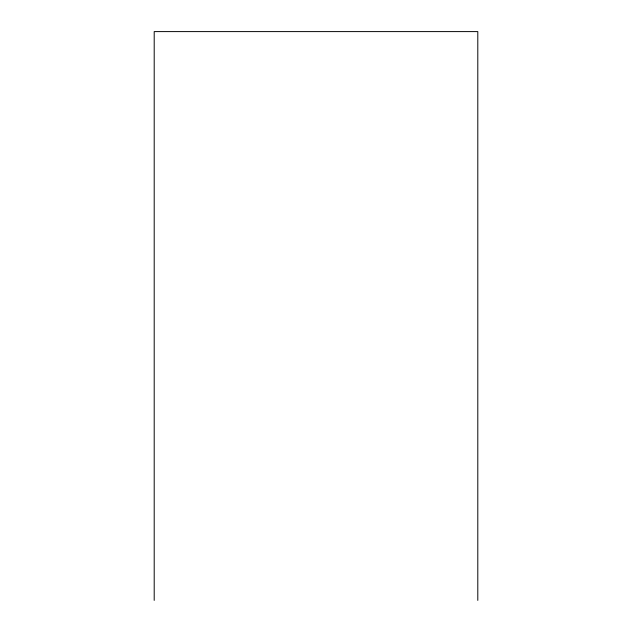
<?xml version="1.0" encoding="UTF-8"?>
<svg xmlns="http://www.w3.org/2000/svg" width="632" height="632" viewBox="0 0 632 632"><rect width="100%" height="100%" fill="white"/><g stroke="black" fill="none" stroke-linecap="round" stroke-linejoin="round"><path stroke-width="0.95" d="M477.8 600.4L477.8 31.6L154.2 31.6L154.2 600.4"/></g></svg>
